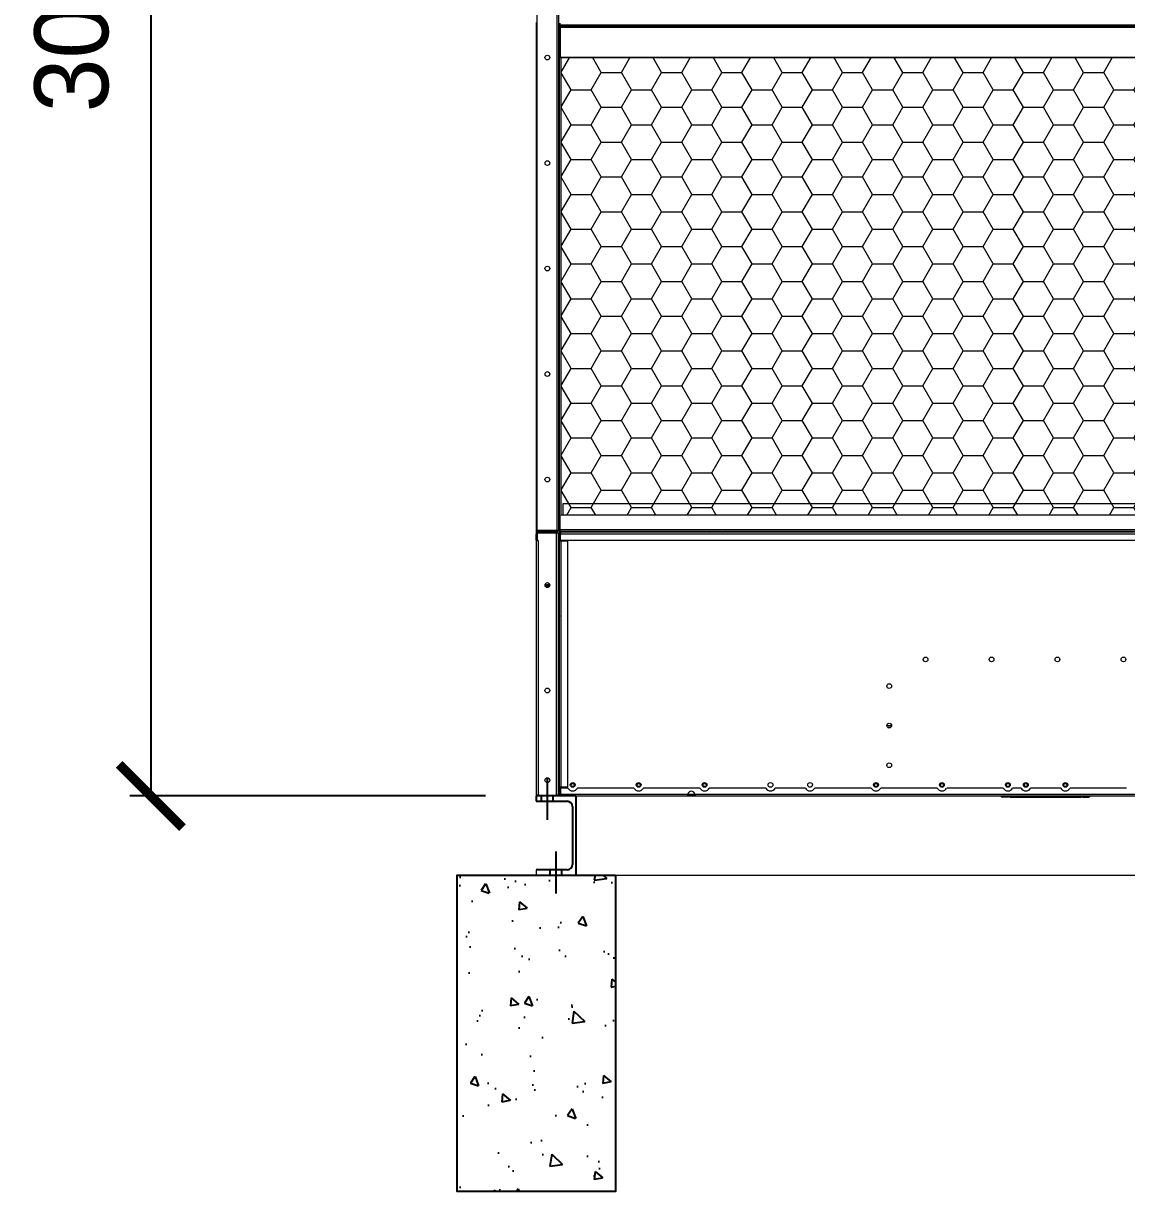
# Model space of a CAD drawing. Header units: millimetres. Extents: x 3756 to 33163, y 2897 to 23692.
# Drawn here: x 22400 to 24492, y 8204 to 10419 of the extents above; entities that cross this region are included whole.
import ezdxf

# ---------------------------------------------------------------- set-up
doc = ezdxf.new("R2010")
doc.units = ezdxf.units.MM
doc.linetypes.add('CENTERX2', pattern=[4, 2.5, -0.5, 0.5, -0.5])
doc.layers.add('냉각탑_dim', color=1, linetype='Continuous')
doc.styles.add('HY울릉도L', font='')
doc.styles.get('HY울릉도L').set_extended_font_data('HY울릉도L')
doc.dimstyles.new('성지DIM', dxfattribs={"dimtxt": 3.5, "dimasz": 3, "dimexe": 1, "dimexo": 2.5, "dimgap": 2, "dimtad": 1, "dimdec": 0, "dimzin": 3, "dimdsep": 46, "dimtxsty": 'HY울릉도L', "dimblk": 'ARCHTICK', "dimcen": -2, "dimclrd": 256, "dimclre": 256, "dimclrt": 7, "dimadec": 0, "dimazin": 0, "dimtfac": 1, "dimtdec": 0, "dimtofl": 0, "dimtmove": 0, "dimatfit": 3, "dimfxl": 1, "dimtolj": 1, "dimtzin": 0, "dimlwe": -1, "dimarcsym": 0})

# ---------------------------------------------------------------- blocks, each defined once
blk = doc.blocks.new('_ArchTick')
at = {"color": 0, "linetype": 'ByBlock', "const_width": 0.15}
blk.add_lwpolyline([(-0.5, -0.5), (0.5, 0.5)], dxfattribs=at)
blk = doc.blocks.new('*D231')
at = {"layer": 'Defpoints', "color": 0, "transparency": 16777216}
for p in [(23376.2, 11954.1), (22642.3, 8954.1), (23376.2, 8954.1)]:
    blk.add_point(p, dxfattribs=at)
at = {"layer": '냉각탑_dim', "transparency": 16777216}
for p, q in [((23276.2, 11954.1), (22602.3, 11954.1)), ((23276.2, 8954.1), (22602.3, 8954.1))]:
    blk.add_line(p, q, dxfattribs=at)
at = {"layer": '냉각탑_dim', "lineweight": -2, "transparency": 16777216}
blk.add_line((22642.3, 11954.1), (22642.3, 8954.1), dxfattribs=at)
at = {"layer": '냉각탑_dim', "lineweight": -2, "transparency": 16777216, "xscale": 120, "yscale": 120, "zscale": 120}
for p, rotation in [((22642.3, 11954.1), 90), ((22642.3, 8954.1), 270)]:
    blk.add_blockref('_ArchTick', p, dxfattribs=dict(at, rotation=rotation))
at = {"layer": '냉각탑_dim', "color": 7, "transparency": 16777216, "insert": (22492.3, 10454.1), "char_height": 140, "attachment_point": 5, "rotation": 90, "style": 'HY울릉도L'}
blk.add_mtext('\\A1;3000', dxfattribs=at)
blk = doc.blocks.new('2')
at = {"lineweight": 20}
h = blk.add_hatch(dxfattribs=at)
h.set_pattern_fill('HONEY', scale=12)
h.set_pattern_definition([(360, (-386326.645, -77607.484), (57.15, 32.9955677), [38.1, -76.2]), (120, (-386326.645, -77607.484), (-57.15, 32.995568), [38.1, -76.2]), (60, (-386326.645, -77607.484), (1e-07, 65.9911357), [-76.2, 38.1])])
h.paths.add_polyline_path([(23420.2, 10354.6), (23420.2, 9486.3), (26030.8, 9486.3), (26030.8, 10354.6)])
at = {"color": 7, "lineweight": 20}
for p, q in [((23414.8, 11717.5), (23414.8, 9458.9)), ((23374, 11710.7), (23374, 9457.5)), ((23412, 11716.1), (23412, 9457.5)), ((23418.2, 10411.9), (26027.4, 10411.9)), ((23419.6, 10416.1), (26026, 10416.1)), ((23419.6, 10414.4), (26026, 10414.4)), ((23418.2, 10354.6), (26027.4, 10354.6)), ((23418.2, 10354.4), (26027.4, 10354.4)), ((26027.4, 10354.3), (23418.2, 10354.3)), ((25287.2, 9507.9), (23422.8, 9507.9)), ((25287.2, 9486.3), (23418.4, 9486.3)), ((23418.2, 9459.2), (26027.4, 9459.2)), ((26027.1, 9454.1), (23418.5, 9454.1)), ((26027.1, 9450.7), (23418.5, 9450.7)), ((23419.6, 9456.1), (26026, 9456.1)), ((24241.3, 9439.1), (25290.3, 9439.1)), ((23450.4, 8954.1), (25995.2, 8954.1))]:
    blk.add_line(p, q, dxfattribs=at)
at = {"color": 7, "lineweight": 20, "ltscale": 0.44375}
blk.add_line((23372.8, 10420.3), (23372.8, 9355.3), dxfattribs=at)
at = {"color": 7, "lineweight": 20, "ltscale": 0.003004}
blk.add_line((23416.8, 10411.7), (23416.8, 10418.9), dxfattribs=at)
at = {"color": 7, "lineweight": 20, "ltscale": 0.000583333}
for p, q in [((23416.8, 10418.9), (23418.2, 10418.9)), ((23416.8, 10411.6), (23418.2, 10411.6)), ((23416.8, 9458.9), (23418.2, 9458.9)), ((23374.4, 9456.1), (23374.4, 9457.5)), ((23376.2, 9438.3), (23374.8, 9438.3)), ((23412, 9456.1), (23412, 9457.5))]:
    blk.add_line(p, q, dxfattribs=at)
at = {"color": 7, "lineweight": 20, "ltscale": 0.012167}
for p, q in [((23416.8, 10382.4), (23416.8, 10411.6)), ((23416.8, 9458.9), (23416.8, 9488.1))]:
    blk.add_line(p, q, dxfattribs=at)
at = {"color": 7, "lineweight": 20, "ltscale": 0.000341711}
for p, q in [((23417.7, 10416.9), (23418.2, 10417.5)), ((23417.7, 10413.6), (23418.2, 10413)), ((23414, 9456.9), (23413.4, 9457.5)), ((23417.7, 9456.9), (23418.2, 9457.5))]:
    blk.add_line(p, q, dxfattribs=at)
at = {"color": 7, "lineweight": 20, "ltscale": 0.000967409}
for p, q in [((23418.2, 10416.8), (23418.2, 10419.2)), ((23418.2, 9456.8), (23418.2, 9459.2))]:
    blk.add_line(p, q, dxfattribs=at)
at = {"color": 7, "lineweight": 20, "ltscale": 0.000849957}
blk.add_line((23418.2, 10413.9), (23418.2, 10411.9), dxfattribs=at)
at = {"color": 7, "lineweight": 20, "ltscale": 0.023877}
blk.add_line((23418.2, 10411.9), (23418.2, 10354.6), dxfattribs=at)
at = {"color": 7, "lineweight": 20, "ltscale": 0.000805508}
blk.add_line((23418.8, 10414.3), (23418.8, 10416.2), dxfattribs=at)
at = {"color": 7, "lineweight": 20, "ltscale": 4.78227e-06}
blk.add_line((23419.6, 10414.4), (23419.6, 10414.4), dxfattribs=at)
at = {"color": 7, "lineweight": 20, "ltscale": 0.000708333}
for p, q in [((23420.2, 10416.1), (23420.2, 10414.4)), ((23446.8, 10414.4), (23446.8, 10416.1)), ((23418.5, 9452.1), (23416.8, 9452.1)), ((23418.5, 9451.2), (23416.8, 9451.2)), ((23374.8, 8955.8), (23374.8, 8954.1)), ((23411.4, 8955.8), (23411.4, 8954.1)), ((23418.5, 8957), (23416.8, 8957)), ((23418.5, 8956.1), (23416.8, 8956.1))]:
    blk.add_line(p, q, dxfattribs=at)
at = {"color": 7, "lineweight": 20, "ltscale": 0.372625}
blk.add_line((23416.8, 9488.1), (23416.8, 10382.4), dxfattribs=at)
at = {"color": 7, "lineweight": 20, "ltscale": 0.000583332}
blk.add_line((23416.8, 10382.4), (23418.2, 10382.4), dxfattribs=at)
at = {"color": 7, "lineweight": 20, "ltscale": 5.81038e-05}
blk.add_line((23418.2, 10354.3), (23418.2, 10354.6), dxfattribs=at)
at = {"color": 7, "lineweight": 20, "ltscale": 0.009}
blk.add_line((23422.8, 9507.9), (23422.8, 9486.3), dxfattribs=at)
at = {"color": 7, "lineweight": 20, "ltscale": 0.01129}
blk.add_line((23418.2, 9459.2), (23418.2, 9486.3), dxfattribs=at)
at = {"color": 7, "lineweight": 20, "ltscale": 1.84442e-05}
blk.add_line((23414.8, 9458.9), (23414.8, 9458.9), dxfattribs=at)
at = {"color": 7, "lineweight": 20, "ltscale": 1.85381e-05}
blk.add_line((23414.8, 9458.9), (23414.8, 9458.9), dxfattribs=at)
at = {"color": 7, "lineweight": 20, "ltscale": 2.99318e-05}
blk.add_line((23414.8, 9458.9), (23414.8, 9458.9), dxfattribs=at)
blk.add_line((23414.8, 9458.9), (23414.8, 9458.9), dxfattribs=at)
at = {"color": 7, "lineweight": 20, "ltscale": 1.47704e-05}
blk.add_line((23414.8, 9458.9), (23414.8, 9458.9), dxfattribs=at)
at = {"color": 7, "lineweight": 20, "ltscale": 0.002815}
blk.add_line((23416.8, 9452.1), (23416.8, 9458.9), dxfattribs=at)
at = {"color": 7, "lineweight": 20, "ltscale": 0.000500046}
blk.add_line((23374, 9457.5), (23372.8, 9457.5), dxfattribs=at)
at = {"color": 7, "lineweight": 20, "ltscale": 0.004833}
for p, q in [((23372.8, 9439.1), (23372.8, 9450.7)), ((23418.5, 9439.1), (23418.5, 9450.7)), ((23431.8, 9437.1), (23420.2, 9437.1)), ((23431.8, 8971.1), (23420.2, 8971.1)), ((23418.5, 8969.1), (23418.5, 8957.5)), ((24268.3, 8952.1), (24256.7, 8952.1)), ((24408.3, 8952.1), (24419.9, 8952.1))]:
    blk.add_line(p, q, dxfattribs=at)
at = {"color": 7, "lineweight": 20, "ltscale": 0.000833333}
for p, q in [((23374.8, 9439.1), (23372.8, 9439.1)), ((23374.8, 9438.3), (23372.8, 9438.3)), ((23372.8, 9438.3), (23374.8, 9438.3)), ((23418.8, 9437.1), (23416.8, 9437.1)), ((23418.8, 9437.1), (23418.8, 9439.1)), ((23420.2, 9456.1), (23420.2, 9454.1)), ((23420.2, 9439.1), (23420.2, 9437.1)), ((23446.8, 9454.1), (23446.8, 9456.1)), ((23416.8, 9100.9), (23414.8, 9100.9)), ((23416.8, 9099.1), (23414.8, 9099.1)), ((23420.2, 8971.1), (23420.2, 8969.1)), ((23660.1, 8956.1), (23660.1, 8954.1)), ((23673.6, 8956.1), (23673.6, 8954.1)), ((24268.3, 8952.1), (24268.3, 8954.1)), ((24408.3, 8952.1), (24408.3, 8954.1))]:
    blk.add_line(p, q, dxfattribs=at)
at = {"color": 7, "lineweight": 20, "ltscale": 0.201042}
for p, q in [((23372.8, 9438.3), (23372.8, 8955.8)), ((23376.2, 9438.3), (23376.2, 8955.8))]:
    blk.add_line(p, q, dxfattribs=at)
at = {"color": 7, "lineweight": 20, "ltscale": 0.015833}
blk.add_line((23412, 9457.5), (23374, 9457.5), dxfattribs=at)
at = {"color": 7, "lineweight": 20, "ltscale": 0.015667}
blk.add_line((23374.4, 9456.1), (23412, 9456.1), dxfattribs=at)
at = {"color": 7, "lineweight": 20, "ltscale": 0.000958937}
blk.add_line((23374.8, 9453.8), (23374.8, 9456.1), dxfattribs=at)
at = {"color": 7, "lineweight": 20, "ltscale": 0.005875}
for p, q in [((23374.8, 9438.3), (23374.8, 9452.4)), ((23416.8, 9451.2), (23416.8, 9437.1)), ((23416.8, 8971.1), (23416.8, 8957))]:
    blk.add_line(p, q, dxfattribs=at)
at = {"color": 7, "lineweight": 20, "ltscale": 0.01525}
for p, q in [((23411.4, 9452.4), (23374.8, 9452.4)), ((23411.4, 8954.1), (23374.8, 8954.1))]:
    blk.add_line(p, q, dxfattribs=at)
at = {"color": 7, "lineweight": 20, "ltscale": 0.014667}
for p, q in [((23376.2, 9454.1), (23411.4, 9454.1)), ((23376.2, 8955.8), (23411.4, 8955.8))]:
    blk.add_line(p, q, dxfattribs=at)
at = {"color": 7, "lineweight": 20, "ltscale": 0.000834157}
blk.add_line((23378.2, 9454.1), (23378.2, 9456.1), dxfattribs=at)
at = {"color": 7, "lineweight": 20, "ltscale": 0.000708334}
blk.add_line((23411.4, 9452.4), (23411.4, 9454.1), dxfattribs=at)
at = {"color": 7, "lineweight": 20, "ltscale": 0.001131}
for p, q in [((23414.1, 9452.4), (23411.4, 9452.4)), ((23414.1, 8955.8), (23411.4, 8955.8))]:
    blk.add_line(p, q, dxfattribs=at)
at = {"color": 7, "lineweight": 20, "ltscale": 0.206917}
blk.add_line((23411.4, 8955.8), (23411.4, 9452.4), dxfattribs=at)
at = {"color": 7, "lineweight": 20, "ltscale": 0.000912135}
blk.add_line((23414.2, 9457.5), (23412, 9457.5), dxfattribs=at)
at = {"color": 7, "lineweight": 20, "ltscale": 0.000414935}
for p, q in [((23413.1, 9452.4), (23413.8, 9453.1)), ((23415.8, 9107.1), (23415.1, 9107.8)), ((23413.1, 8955.8), (23413.8, 8955.1))]:
    blk.add_line(p, q, dxfattribs=at)
at = {"color": 7, "lineweight": 20, "ltscale": 0.00126}
blk.add_line((23413.4, 9453.5), (23413.4, 9456.5), dxfattribs=at)
at = {"color": 7, "lineweight": 20, "ltscale": 2.54818e-05}
blk.add_line((23414.8, 9450.8), (23414.8, 9450.7), dxfattribs=at)
at = {"color": 7, "lineweight": 20, "ltscale": 0.2055}
blk.add_line((23414.8, 8957.5), (23414.8, 9450.7), dxfattribs=at)
at = {"color": 7, "lineweight": 20, "ltscale": 0.000375}
for p, q in [((23416.8, 9451.2), (23416.8, 9452.1)), ((23416.8, 8957), (23416.8, 8956.1))]:
    blk.add_line(p, q, dxfattribs=at)
at = {"color": 7, "lineweight": 20, "ltscale": 0.001417}
for p, q in [((23420.2, 9437.1), (23416.8, 9437.1)), ((23418.5, 9454.1), (23418.5, 9450.7)), ((23420.2, 8971.1), (23416.8, 8971.1)), ((23376.2, 8955.8), (23372.8, 8955.8)), ((23418.5, 8954.1), (23418.5, 8957.5))]:
    blk.add_line(p, q, dxfattribs=at)
at = {"color": 7, "lineweight": 20, "ltscale": 0.194167}
for p, q in [((23416.8, 8971.1), (23416.8, 9437.1)), ((23420.2, 8971.1), (23420.2, 9437.1)), ((23431.8, 9437.1), (23431.8, 8971.1))]:
    blk.add_line(p, q, dxfattribs=at)
at = {"color": 7, "lineweight": 20, "ltscale": 0.307}
blk.add_line((23418.5, 9439.1), (24241.3, 9439.1), dxfattribs=at)
at = {"color": 7, "lineweight": 20, "ltscale": 0.000881921}
blk.add_line((23418.8, 9454.1), (23418.8, 9456.2), dxfattribs=at)
at = {"color": 7, "lineweight": 20, "ltscale": 0.00083243}
for p, q in [((23615.6, 9454.1), (23615.6, 9456.1)), ((23615.7, 9454.1), (23615.7, 9456.1)), ((23620.9, 9454.1), (23620.9, 9456.1))]:
    blk.add_line(p, q, dxfattribs=at)
at = {"color": 7, "lineweight": 20, "ltscale": 0.00121}
for p, q in [((23679.7, 9456.1), (23677.6, 9454.1)), ((23681, 9456.1), (23678.9, 9454.1)), ((23688.5, 9456.1), (23686.4, 9454.1)), ((23700.7, 9454.1), (23702.8, 9456.1)), ((23731.8, 9456.1), (23729.7, 9454.1)), ((23743.9, 9454.1), (23746, 9456.1)), ((23751.5, 9454.1), (23753.6, 9456.1))]:
    blk.add_line(p, q, dxfattribs=at)
at = {"color": 7, "lineweight": 20, "ltscale": 0.003735}
blk.add_line((23398.3, 9353.7), (23389.3, 9353.7), dxfattribs=at)
at = {"color": 7, "lineweight": 20, "ltscale": 0.003614}
blk.add_line((23389.5, 9355.3), (23398.2, 9355.3), dxfattribs=at)
at = {"color": 7, "lineweight": 20, "ltscale": 0.003172}
blk.add_line((23397.6, 9351.7), (23390, 9351.7), dxfattribs=at)
at = {"color": 7, "lineweight": 20, "ltscale": 0.001718}
blk.add_line((23391.8, 9350.1), (23395.9, 9350.1), dxfattribs=at)
at = {"color": 7, "lineweight": 20, "ltscale": 0.053167}
blk.add_line((23414.8, 9168.9), (23414.8, 9296.5), dxfattribs=at)
at = {"color": 7, "lineweight": 20, "ltscale": 0.000833118}
blk.add_line((23414.8, 9296.5), (23416.8, 9296.5), dxfattribs=at)
at = {"color": 7, "lineweight": 20, "ltscale": 0.000833254}
blk.add_line((23416.8, 9168.9), (23414.8, 9168.9), dxfattribs=at)
at = {"color": 7, "lineweight": 20, "ltscale": 0.000547189}
blk.add_line((23416.1, 9107.8), (23414.8, 9107.8), dxfattribs=at)
at = {"color": 7, "lineweight": 20, "ltscale": 0.000834193}
blk.add_line((23414.8, 9104.1), (23416.8, 9104.1), dxfattribs=at)
at = {"color": 7, "lineweight": 20, "ltscale": 0.000832799}
blk.add_line((23414.8, 9099.1), (23416.8, 9099.1), dxfattribs=at)
at = {"color": 7, "lineweight": 20, "ltscale": 0.003726}
blk.add_line((24037.3, 9088), (24046.2, 9088), dxfattribs=at)
at = {"color": 7, "lineweight": 20, "ltscale": 0.002875}
blk.add_line((24038.3, 9084.6), (24045.2, 9084.6), dxfattribs=at)
at = {"color": 1, "linetype": 'CENTERX2', "ltscale": 50}
blk.add_line((23393.8, 8909.1), (23393.8, 8989.1), dxfattribs=at)
at = {"color": 7, "lineweight": 20, "ltscale": 0.000128159}
blk.add_line((23417.1, 8971.1), (23416.8, 8971.1), dxfattribs=at)
at = {"color": 7, "lineweight": 20, "ltscale": 0.000833334}
blk.add_line((23418.8, 8969.1), (23418.8, 8971.1), dxfattribs=at)
at = {"lineweight": 20}
blk.add_line((23445.8, 8954.1), (23372.8, 8954.1), dxfattribs=at)
at = {"color": 7, "lineweight": 25, "ltscale": 0.008333}
blk.add_line((23372.8, 8954.1), (23372.8, 8944.1), dxfattribs=at)
at = {"color": 7, "lineweight": 25, "ltscale": 0.125}
for p, q in [((23447.8, 8954.1), (23372.8, 8954.1)), ((23372.8, 8804.1), (23447.8, 8804.1))]:
    blk.add_line(p, q, dxfattribs=at)
at = {"color": 7, "lineweight": 20, "ltscale": 0.280701}
blk.add_line((23374.2, 8954.1), (23409.4, 8954.1), dxfattribs=at)
for p, q in [((23382.8, 8944.1), (23382.8, 8954.1)), ((23404.8, 8944.1), (23404.8, 8954.1)), ((23399.3, 8804.1), (23399.3, 8814.1)), ((23421.3, 8804.1), (23421.3, 8814.1))]:
    blk.add_line(p, q)
at = {"color": 7, "lineweight": 20, "ltscale": 0.002932}
blk.add_line((23411.5, 8954.1), (23418.5, 8954.1), dxfattribs=at)
at = {"color": 7, "lineweight": 20, "ltscale": 0.000834328}
blk.add_line((23414.8, 8959.1), (23416.8, 8959.1), dxfattribs=at)
at = {"color": 7, "lineweight": 20, "ltscale": 2.38284e-05}
blk.add_line((23414.8, 8957.5), (23414.8, 8957.5), dxfattribs=at)
at = {"color": 7, "lineweight": 20, "ltscale": 0.000837638}
blk.add_line((23416.8, 8957.3), (23414.8, 8957.3), dxfattribs=at)
at = {"color": 7, "lineweight": 20, "ltscale": 0.005987}
blk.add_line((23432.9, 8969.1), (23418.5, 8969.1), dxfattribs=at)
at = {"color": 7, "lineweight": 20, "ltscale": 0.100609}
blk.add_line((23418.5, 8957.5), (23660, 8957.5), dxfattribs=at)
at = {"color": 7, "lineweight": 20, "ltscale": 0.100651}
blk.add_line((23418.5, 8954.1), (23660.1, 8954.1), dxfattribs=at)
at = {"color": 7, "lineweight": 20, "ltscale": 0.004083}
blk.add_line((23440.6, 8954.1), (23450.4, 8954.1), dxfattribs=at)
at = {"ltscale": 25}
blk.add_line((23447.8, 8954.1), (23447.8, 8804.1), dxfattribs=at)
at = {"color": 7, "lineweight": 20, "ltscale": 0.044641}
for p, q in [((23557.9, 8969.1), (23450.8, 8969.1)), ((23682.9, 8969.1), (23575.8, 8969.1)), ((23807.9, 8969.1), (23700.8, 8969.1)), ((24007.9, 8969.1), (23900.8, 8969.1)), ((24132.9, 8969.1), (24025.8, 8969.1)), ((24257.9, 8969.1), (24150.8, 8969.1)), ((24491.9, 8969.1), (24384.8, 8969.1))]:
    blk.add_line(p, q, dxfattribs=at)
at = {"color": 7, "lineweight": 20, "ltscale": 0.005698}
blk.add_line((23660, 8957.5), (23673.7, 8957.5), dxfattribs=at)
at = {"color": 7, "lineweight": 20, "ltscale": 0.005614}
for p, q in [((23660.1, 8956.1), (23673.6, 8956.1)), ((23660.1, 8954.1), (23673.6, 8954.1))]:
    blk.add_line(p, q, dxfattribs=at)
at = {"color": 7, "lineweight": 20, "ltscale": 0.412719}
blk.add_line((23673.6, 8954.1), (24664.1, 8954.1), dxfattribs=at)
at = {"color": 7, "lineweight": 20, "ltscale": 0.412635}
blk.add_line((23673.7, 8957.5), (24664, 8957.5), dxfattribs=at)
at = {"color": 7, "lineweight": 20, "ltscale": 0.023808}
for p, q in [((23882.9, 8969.1), (23825.8, 8969.1)), ((24366.9, 8969.1), (24309.8, 8969.1))]:
    blk.add_line(p, q, dxfattribs=at)
at = {"color": 7, "lineweight": 20, "ltscale": 0.000833651}
for p, q in [((24270.3, 8952.1), (24270.3, 8954.1)), ((24406.3, 8952.1), (24406.3, 8954.1))]:
    blk.add_line(p, q, dxfattribs=at)
at = {"color": 7, "lineweight": 20, "ltscale": 0.056667}
blk.add_line((24270.3, 8952.1), (24406.3, 8952.1), dxfattribs=at)
at = {"color": 7, "lineweight": 20, "ltscale": 0.006725}
blk.add_line((24291.9, 8969.1), (24275.8, 8969.1), dxfattribs=at)
at = {"color": 7, "lineweight": 25, "ltscale": 0.05125}
for p, q in [((23372.8, 8944.1), (23431.3, 8944.1)), ((23431.3, 8814.1), (23372.8, 8814.1))]:
    blk.add_line(p, q, dxfattribs=at)
at = {"color": 7, "lineweight": 25, "ltscale": 0.091667}
blk.add_line((23441.3, 8934.1), (23441.3, 8824.1), dxfattribs=at)
at = {"color": 7, "lineweight": 15, "ltscale": 0.0625}
blk.add_line((23372.8, 8814.1), (23372.8, 8804.1), dxfattribs=at)
at = {"lineweight": 5}
blk.add_line((23447.8, 8804.1), (25997.8, 8804.1), dxfattribs=at)
at = {"color": 0, "lineweight": 20, "elevation": 0}
blk.add_lwpolyline([(23420.2, 10354.6), (26030.8, 10354.6), (26030.8, 9486.3), (23420.2, 9486.3)], close=True, dxfattribs=at)
at = {"color": 7, "lineweight": 20}
for centre, radius in [((23393.8, 10354.1), 4.5), ((23393.8, 10154.1), 4.5), ((23393.8, 9954.1), 4.5), ((23393.8, 9754.1), 4.5), ((23393.8, 9554.1), 4.5), ((23393.8, 9354.1), 4.5), ((24110.8, 9213), 4.5), ((24235.8, 9213), 4.5), ((24360.8, 9213), 4.5), ((24485.8, 9213), 4.5), ((23393.8, 9154.1), 4.5), ((24041.8, 9162.5), 4.5), ((24041.8, 9087.5), 4.5), ((24041.8, 9012.5), 4.5), ((23393.8, 8984.1), 4.5), ((23441.8, 8975.1), 4.5), ((23441.8, 8975.1), 3), ((23566.8, 8975.1), 4.5), ((23566.8, 8975.1), 3), ((23691.8, 8975.1), 4.5), ((23691.8, 8975.1), 3), ((23816.8, 8975.1), 4.5), ((23891.8, 8975.1), 4.5), ((24016.8, 8975.1), 4.5), ((24016.8, 8975.1), 3), ((24141.8, 8975.1), 4.5), ((24141.8, 8975.1), 3), ((24266.8, 8975.1), 4.5), ((24266.8, 8975.1), 3), ((24300.8, 8975.1), 4.5), ((24300.8, 8975.1), 3), ((24375.8, 8975.1), 4.5), ((24375.8, 8975.1), 3)]:
    blk.add_circle(centre, radius, dxfattribs=at)
for centre, radius, start, end in [((23419.6, 10418.9), 2.8, 180, 270), ((23419.6, 10411.6), 2.8, 90, 180), ((23412, 9458.9), 2.8, 270, 0), ((23419.6, 9458.9), 2.8, 180, 270), ((23376.2, 9450.7), 3.4, 90, 180), ((23375.6, 9458.9), 2.8, 210, 244.6228), ((23411.4, 9450.7), 3.4, 0, 90), ((23374, 9356.5), 1.2, 180, 180.7349), ((23374, 9348.9), 1.2, 179.2651, 180), ((23413.4, 9109.5), 3.4, 294.3157, 359.0524), ((23376.2, 8957.5), 3.4, 210, 245.6841), ((23411.4, 8957.5), 3.4, 270, 0), ((23420.2, 8957.5), 3.4, 204.3161, 239.9997), ((23441.8, 8973.6), 10, 206.7437, 333.2563), ((23566.8, 8973.6), 10, 206.7437, 333.2563), ((23676.4, 8955.2), 16.6, 171.9124, 179.4428), ((23666.8, 8956), 7, 12.3734, 167.6266), ((23657.2, 8955.2), 16.6, 0.5572, 8.0877), ((23691.8, 8973.6), 10, 206.7437, 333.2563), ((23816.8, 8973.6), 10, 206.7437, 333.2563), ((23891.8, 8973.6), 10, 206.7437, 333.2563), ((24016.8, 8973.6), 10, 206.7437, 333.2563), ((24141.8, 8973.6), 10, 206.7437, 333.2563), ((24256.7, 8955.5), 3.4, 204.3017, 270), ((24256.7, 8955.5), 1.4, 268.112, 270), ((24266.8, 8973.6), 10, 206.7437, 333.2563), ((24300.8, 8973.6), 10, 206.7437, 333.2563), ((24375.8, 8973.6), 10, 206.7437, 333.2563), ((24419.9, 8955.5), 3.4, 270, 335.6983), ((24419.9, 8955.5), 1.4, 270, 271.888)]:
    blk.add_arc(centre, radius, start, end, dxfattribs=at)
at = {"color": 7, "lineweight": 25}
for centre, start, end in [((23431.3, 8934.1), 0, 90), ((23431.3, 8824.1), 270, 0)]:
    blk.add_arc(centre, 10, start, end, dxfattribs=at)
at = {"color": 7, "lineweight": 20}
for points in [[(23418.2, 10416.8), (23418.5, 10416.6), (23418.8, 10416.4), (23419.1, 10416.2), (23419.3, 10416.1), (23419.6, 10416.1)], [(23418.2, 10413.9), (23418.5, 10414.1), (23418.8, 10414.3), (23419.1, 10414.4), (23419.3, 10414.4), (23419.6, 10414.4)], [(23414.2, 9457.5), (23414.4, 9457.8), (23414.6, 9458.1), (23414.8, 9458.4), (23414.8, 9458.6), (23414.8, 9458.9)], [(23414.1, 9452.4), (23414.4, 9452.1), (23414.6, 9451.8), (23414.8, 9451.4), (23414.8, 9451.1), (23414.8, 9450.7)], [(23418.2, 9456.8), (23418.5, 9456.6), (23418.8, 9456.4), (23419.1, 9456.2), (23419.3, 9456.1), (23419.6, 9456.1)], [(23416.1, 9107.8), (23416.4, 9108.1), (23416.6, 9108.5), (23416.8, 9108.8), (23416.8, 9109.2), (23416.8, 9109.5)], [(23414.1, 8955.8), (23414.4, 8956.2), (23414.6, 8956.5), (23414.8, 8956.8), (23414.8, 8957.2), (23414.8, 8957.5)], [(23660.1, 8956.1), (23660, 8956.1), (23660, 8956.1), (23659.9, 8956.2), (23659.9, 8956.2), (23659.9, 8956.3)], [(23673.8, 8956.3), (23673.8, 8956.2), (23673.7, 8956.2), (23673.7, 8956.1), (23673.6, 8956.1), (23673.6, 8956.1)]]:
    blk.add_open_spline(points, degree=5, dxfattribs=at)
for points, knots in [([(23414.8, 9296.5), (23414.8, 9296.4), (23414.9, 9296.3), (23414.9, 9296.2), (23415.2, 9296), (23415.7, 9295.7), (23416, 9295.6), (23416.4, 9295.5), (23416.8, 9295.3)], [0, 0, 0, 0, 0, 0, 2.033975, 2.033975, 2.033975, 5.485293, 5.485293, 5.485293, 5.485293, 5.485293, 5.485293]), ([(23660.1, 8954.1), (23660, 8954.1), (23660, 8954.2), (23659.9, 8954.3), (23659.9, 8954.5), (23659.8, 8954.9), (23659.8, 8955), (23659.8, 8955.2), (23659.8, 8955.4)], [0, 0, 0, 0, 0, 0, 3.009, 3.009, 3.009, 4.870321, 4.870321, 4.870321, 4.870321, 4.870321, 4.870321]), ([(23673.8, 8955.4), (23673.8, 8955), (23673.8, 8954.7), (23673.8, 8954.4), (23673.7, 8954.2), (23673.6, 8954.1), (23673.6, 8954.1), (23673.6, 8954.1), (23673.6, 8954.1)], [0, 0, 0, 0, 0, 0, 3.956241, 3.956241, 3.956241, 4.866694, 4.866694, 4.866694, 4.866694, 4.866694, 4.866694])]:
    blk.add_open_spline(points, degree=5, knots=knots, dxfattribs=at)

msp = doc.modelspace()

# ---------------------------------------------------------------- hatches: boundary and pattern name
h = msp.add_hatch()
h.set_pattern_fill('AR-CONC', color=4, angle=-90)
h.set_pattern_definition([(320, (-178760.67, 343584.11), (-15.939086, -182.18467), [19.05, -209.55]), (265, (-178760.67, 343584.11), (191.056845, 35.24342), [15.24, -167.64058]), (10.451445, (-178762, 343568.93), (175.11775, -146.94125), [16.19001, -178.090245]), (316.1842, (-178709.87, 343584.1), (-42.04233, -271.07904), [28.575, -314.325]), (6.63556, (-178713.37, 343561.52), (247.42612, -237.40413), [24.28502, -267.1356]), (261.18415, (-178709.87, 343584.1), (247.42612, -237.40413), [22.85997, -251.45973]), (291, (-178722.57, 343558.71), (-102.2652, -151.61439), [19.05, -209.55]), (236, (-178722.57, 343558.71), (184.18797, -61.80203), [15.24, -167.64]), (341.451445, (-178731.09, 343546.08), (81.92277, -213.41642), [16.19001, -178.08994]), (307.5, (-178760.67, 343584.11), (84.555039, -3.088603), [0, -165.608, 0, -170.18, 0, -168.275]), (277.5, (-178760.67, 343584.11), (100.180575, -66.819663), [0, -97.028, 0, -161.798, 0, -64.135]), (237.5, (-178760.67, 343640.75), (-5.728744, -135.590595), [0, -63.5, 0, -198.12, 0, -262.89]), (227.5, (-178760.67, 343666.15), (25.42649, -148.12918), [0, -82.55, 0, -131.572, 0, -186.69])])
h.paths.add_polyline_path([(23222.8, 8804.2), (23222.8, 8204.2), (23522.8, 8204), (23522.8, 8804)])

# ---------------------------------------------------------------- linework, layer by layer
at = {"color": 1, "linetype": 'CENTERX2', "ltscale": 50}
msp.add_line((23410.3, 8769.1), (23410.3, 8849.1), dxfattribs=at)
at = {"ltscale": 500, "elevation": 0}
msp.add_lwpolyline([(23522.8, 8804.1), (23522.8, 8204.1), (23222.8, 8204.1), (23222.8, 8804.1)], close=True, dxfattribs=at)

# ---------------------------------------------------------------- block references
msp.add_blockref('2', (0, 0))

# ---------------------------------------------------------------- dimensions: what is measured, and where the dimension line sits
at = {"layer": '냉각탑_dim'}
dim = msp.add_linear_dim(base=(22642.3, 8954.1), p1=(23376.2, 11954.1), p2=(23376.2, 8954.1), angle=90, dimstyle='성지DIM', override={"dimscale": 40}, dxfattribs=at)
dim.commit()
dim.dimension.update_dxf_attribs({"geometry": '*D231', "text_midpoint": (22492.3, 10454.1)})

doc.saveas('drawing.dxf')
